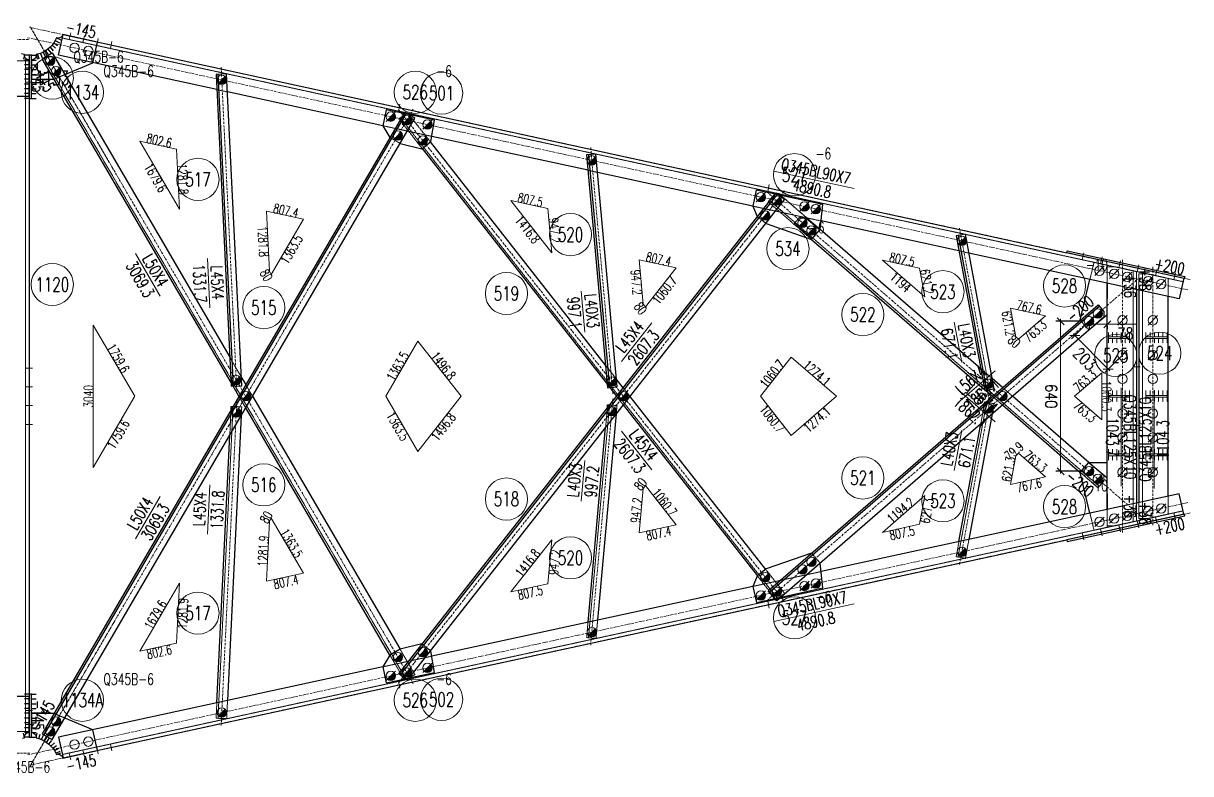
# Model space of a CAD drawing. Extents: x 4047 to 43290, y -150151 to -101862.
# Drawn here: x 28409 to 33387, y -135067 to -131867 of the extents above; entities that cross this region are included whole.
import ezdxf
from ezdxf.enums import TextEntityAlignment as Align

# ---------------------------------------------------------------- set-up
doc = ezdxf.new("R2010")
doc.units = 0
doc.header["$MEASUREMENT"] = 0
doc.linetypes.add('Dash', pattern=[2.75, 2, -0.75])
doc.linetypes.add('DashDot', pattern=[15.6, 9, -3, 0.6, -3])
doc.layers.get('0').update_dxf_attribs({"linetype": 'CONTINUOUS', "lineweight": 25})
doc.layers.get('Defpoints').update_dxf_attribs({"linetype": 'CONTINUOUS'})
doc.styles.add('DimFont', font='simplex.shx', dxfattribs={"width": 0.8, "bigfont": 'gbhzfs.shx'})
doc.styles.get("Standard").update_dxf_attribs({"font": 'simplex.shx', "width": 0.7, "height": 3, "bigfont": 'gbhzfs.shx'})
doc.dimstyles.new('DHDxfDimStyleOpen30', dxfattribs={"dimtxt": 2.5, "dimasz": 2.5, "dimexe": 1.25, "dimexo": 0.625, "dimtad": 2, "dimtxsty": 'DimFont', "dimblk": 'OPEN30', "dimblk1": 'OPEN30', "dimblk2": 'OPEN30', "dimcen": 2.5, "dimadec": 0, "dimazin": 0, "dimtfac": 1, "dimtmove": 0, "dimatfit": 3, "dimldrblk": 'OPEN30', "dimfxl": 0, "dimarcsym": 0})

# ---------------------------------------------------------------- blocks, each defined once
blk = doc.blocks.new('M20X55S')
at = {"color": 3, "linetype": 'Continuous', "lineweight": 13}
blk.add_line((-1, -1), (1, 1), dxfattribs=at)
blk.add_circle((0, 0), 1, dxfattribs=at)
blk = doc.blocks.new('M20X45S')
at = {"color": 3, "linetype": 'Continuous', "lineweight": 13}
blk.add_circle((0, 0), 1, dxfattribs=at)
blk = doc.blocks.new('M16X40S')
at = {"color": 3, "linetype": 'Continuous', "lineweight": 13}
blk.add_line((-0.707, -0.707), (0.707, 0.707), dxfattribs=at)
blk.add_circle((0, 0), 1, dxfattribs=at)
for radius in [0.9, 0.8, 0.7, 0.6, 0.5, 0.4, 0.3, 0.2, 0.1]:
    blk.add_arc((0, 0), radius, 225, 45, dxfattribs=at)
blk = doc.blocks.new('M16X50S')
at = {"color": 3, "linetype": 'Continuous', "lineweight": 13}
blk.add_line((-1, -1), (1, 1), dxfattribs=at)
blk.add_circle((0, 0), 1, dxfattribs=at)
for radius in [0.9, 0.8, 0.7, 0.6, 0.5, 0.4, 0.3, 0.2, 0.1]:
    blk.add_arc((0, 0), radius, 225, 45, dxfattribs=at)
blk = doc.blocks.new('_OBLIQUE')
at = {"color": 0, "linetype": 'ByBlock', "lineweight": -2}
blk.add_line((-0.5, -0.5), (0.5, 0.5), dxfattribs=at)
blk = doc.blocks.new('*D218')
at = {"color": 0, "linetype": 'Continuous', "lineweight": 0}
for p, q in [((32943.2, -133150), (33031, -133150)), ((33031, -133150), (33155.8, -133150))]:
    blk.add_line(p, q, dxfattribs=at)
at = {"color": 0, "linetype": 'Continuous', "lineweight": -2}
for p, q in [((32953.2, -133157.6), (32953.2, -133170)), ((33031, -133157.6), (33031, -133170))]:
    blk.add_line(p, q, dxfattribs=at)
at = {"layer": 'Defpoints', "color": 0, "linetype": 'Continuous'}
for p in [(32953.2, -133137.6), (33031, -133137.6), (33031, -133150)]:
    blk.add_point(p, dxfattribs=at)
at = {"color": 0, "linetype": 'Continuous', "lineweight": 0, "xscale": 30, "yscale": 30, "zscale": 30, "rotation": 180}
blk.add_blockref('_OBLIQUE', (32953.2, -133150), dxfattribs=at)
at = {"color": 0, "linetype": 'Continuous', "lineweight": 0, "xscale": 30, "yscale": 30, "zscale": 30}
blk.add_blockref('_OBLIQUE', (33031, -133150), dxfattribs=at)
at = {"color": 6, "linetype": 'Continuous', "insert": (33108.4, -133190), "char_height": 50, "attachment_point": 5, "style": 'DimFont'}
blk.add_mtext('78', dxfattribs=at)
blk = doc.blocks.new('_OPEN30')
at = {"color": 0, "linetype": 'ByBlock', "lineweight": -2}
for p, q in [((-1, 0.27), (0, 0)), ((0, 0), (-1, -0.27)), ((0, 0), (-1, 0))]:
    blk.add_line(p, q, dxfattribs=at)
blk = doc.blocks.new('*D219')
at = {"color": 0, "linetype": 'Continuous', "lineweight": -2}
for p, q in [((32939, -133151.7), (32878.1, -133212.2)), ((33081.8, -133295.5), (33020.8, -133356))]:
    blk.add_line(p, q, dxfattribs=at)
at = {"color": 0, "linetype": 'Continuous', "lineweight": 0}
blk.add_line((32885.2, -133191), (33042.1, -133349), dxfattribs=at)
at = {"layer": 'Defpoints', "color": 0, "linetype": 'Continuous'}
for p in [(32953.2, -133137.6), (33096, -133281.4), (33035, -133341.9)]:
    blk.add_point(p, dxfattribs=at)
at = {"color": 0, "linetype": 'Continuous', "lineweight": 0, "xscale": 30, "yscale": 30, "zscale": 30}
for p, rotation in [((32892.3, -133198.1), 134.7845153437544), ((33035, -133341.9), 314.7845153437544)]:
    blk.add_blockref('_OBLIQUE', p, dxfattribs=dict(at, rotation=rotation))
at = {"color": 6, "linetype": 'Continuous', "insert": (32935.2, -133298.2), "char_height": 50, "attachment_point": 5, "rotation": 314.7845, "style": 'DimFont'}
blk.add_mtext('203', dxfattribs=at)
blk = doc.blocks.new('*D220')
at = {"color": 0, "linetype": 'Continuous', "lineweight": -2}
for p, q in [((32933.2, -133137.6), (32812, -133137.6)), ((32933.2, -133777.2), (32812, -133777.2))]:
    blk.add_line(p, q, dxfattribs=at)
at = {"color": 0, "linetype": 'Continuous', "lineweight": 0}
blk.add_line((32832, -133127.6), (32832, -133787.2), dxfattribs=at)
at = {"layer": 'Defpoints', "color": 0, "linetype": 'Continuous'}
for p in [(32953.2, -133137.6), (32832, -133777.2), (32953.2, -133777.2)]:
    blk.add_point(p, dxfattribs=at)
at = {"color": 0, "linetype": 'Continuous', "lineweight": 0, "xscale": 30, "yscale": 30, "zscale": 30}
for p, rotation in [((32832, -133137.6), 90.00016124296546), ((32832, -133777.2), 270.0001612429655)]:
    blk.add_blockref('_OBLIQUE', p, dxfattribs=dict(at, rotation=rotation))
at = {"color": 6, "linetype": 'Continuous', "insert": (32792, -133457.4), "char_height": 50, "attachment_point": 5, "rotation": 270.0002, "style": 'DimFont'}
blk.add_mtext('640', dxfattribs=at)

msp = doc.modelspace()

# ---------------------------------------------------------------- linework, layer by layer
at = {"color": 2, "linetype": 'DashDot', "lineweight": 15}
for p, q in [((28436.48067, -131883.9102), (33386.66524, -132960.24863)), ((30071.72341, -134682.69101), (28437.30433, -131880.12203)), ((28800.00748, -132502.0979), (28437.31278, -131880.12318)), ((25285.50647, -131935.19684), (28436.48687, -131935.19684)), ((28426.91911, -131927.88265), (33377.10369, -133004.22108)), ((28426.9279, -131927.88258), (29174.45965, -132090.42882)), ((29252.34187, -132053.13328), (29319.4906, -133443.21367)), ((30071.71937, -132232.1253), (28437.30432, -135034.68725)), ((30010.07331, -132236.35578), (31655.9823, -134335.31971)), ((30828.08174, -132396.42591), (30923.14598, -133449.25439)), ((30010.07329, -134678.45346), (31655.98228, -132579.48971)), ((31580.50305, -132586.75315), (33161.02004, -133957.44038)), ((32401.05616, -132740.25435), (32533.9936, -133459.18158)), ((33095.98949, -132875.27075), (33095.98949, -134039.53858)), ((33225.98949, -132905.53848), (33225.98949, -134009.27084)), ((31580.47028, -134328.0782), (33161.00128, -132957.379)), ((32401.04756, -134174.58122), (32534.06605, -133455.69749)), ((29252.33895, -134861.7115), (29319.51449, -133471.53251)), ((30828.07666, -134518.43125), (30923.14658, -133465.53961)), ((28426.91911, -134986.92667), (33377.10369, -133910.58824)), ((28436.48067, -135030.89913), (33386.66524, -133954.5607)), ((28800.0665, -134412.73002), (28437.36007, -135034.6979)), ((28426.9279, -134986.92673), (29174.45965, -134824.38049)), ((28436.48687, -134979.61247), (25285.50647, -134979.61247))]:
    msp.add_line(p, q, dxfattribs=at)
at = {"color": 7, "linetype": 'Continuous', "lineweight": 30}
for p, q in [((28531.09247, -131960.05503), (28546.25756, -131973.09339)), ((28538.60101, -131950.38213), (28554.99198, -131961.84124)), ((28545.1056, -131940.00926), (28562.55855, -131949.77485)), ((28550.54148, -131929.04071), (28568.88192, -131937.01552)), ((28413.36699, -132000.1489), (28409.3114, -132019.73339)), ((28433.21625, -132002.76002), (28413.22801, -132002.76002)), ((28443.21037, -132002.76002), (28463.1986, -132002.76002)), ((28463.19472, -132000.11907), (28467.27447, -132019.6985)), ((28469.76891, -131998.55872), (28474.922, -132017.8834)), ((28481.42765, -131994.81613), (28488.4842, -132013.52977)), ((28492.65541, -131989.92777), (28501.54506, -132007.84332)), ((28503.33959, -131983.9424), (28513.9736, -132000.88074)), ((28513.373, -131976.9199), (28525.64512, -131992.71171)), ((28522.65497, -131968.93069), (28536.44252, -131983.41815)), ((28433.21625, -132023.21611), (28413.22801, -132023.21611)), ((28433.21625, -132043.67219), (28413.22801, -132043.67219)), ((28443.21037, -132023.21611), (28463.1986, -132023.21611)), ((28443.21037, -132043.67219), (28463.1986, -132043.67219)), ((28433.21625, -132064.12828), (28413.22801, -132064.12828)), ((28433.21625, -132084.58436), (28413.22801, -132084.58436)), ((28433.21625, -132105.04045), (28413.22801, -132105.04045)), ((28443.21037, -132064.12828), (28463.1986, -132064.12828)), ((28443.21037, -132084.58436), (28463.1986, -132084.58436)), ((28443.21037, -132105.04045), (28463.1986, -132105.04045)), ((29238.80682, -132083.82205), (29303.06059, -133413.97232)), ((28433.21625, -132125.49653), (28413.22801, -132125.49653)), ((28433.21625, -132145.95262), (28413.22801, -132145.95262)), ((28443.21037, -132125.49653), (28463.1986, -132125.49653)), ((28443.21037, -132145.95262), (28463.1986, -132145.95262)), ((28433.21625, -132166.4087), (28413.22801, -132166.4087)), ((28433.21625, -132186.86479), (28413.22801, -132186.86479)), ((28443.21037, -132166.4087), (28463.1986, -132166.4087)), ((28443.21037, -132186.86479), (28463.1986, -132186.86479)), ((30041.9209, -132249.47613), (28495.66667, -134900.86709)), ((30818.82819, -132427.38329), (30908.49673, -133420.45488)), ((30016.78142, -134645.59009), (31625.66671, -132593.84123)), ((32394.71063, -132771.93394), (32516.73837, -133431.86136)), ((31590.02962, -134293.31454), (32996.80142, -133073.30622)), ((28433.21625, -134727.94452), (28413.22801, -134727.94452)), ((28433.21625, -134748.4006), (28413.22801, -134748.4006)), ((28443.21037, -134727.94452), (28463.1986, -134727.94452)), ((28443.21037, -134748.4006), (28463.1986, -134748.4006)), ((28433.21625, -134768.85669), (28413.22801, -134768.85669)), ((28433.21625, -134789.31277), (28413.22801, -134789.31277)), ((28443.21037, -134768.85669), (28463.1986, -134768.85669)), ((28443.21037, -134789.31277), (28463.1986, -134789.31277)), ((28433.21625, -134809.76886), (28413.22801, -134809.76886)), ((28433.21625, -134830.22494), (28413.22801, -134830.22494)), ((28433.21625, -134850.68103), (28413.22801, -134850.68103)), ((28443.21037, -134809.76886), (28463.1986, -134809.76886)), ((28443.21037, -134830.22494), (28463.1986, -134830.22494)), ((28443.21037, -134850.68103), (28463.1986, -134850.68103)), ((28413.36699, -134914.66041), (28409.3114, -134895.07592)), ((28433.21625, -134871.13711), (28413.22801, -134871.13711)), ((28433.21625, -134891.5932), (28413.22801, -134891.5932)), ((28443.21037, -134871.13711), (28463.1986, -134871.13711)), ((28443.21037, -134891.5932), (28463.1986, -134891.5932)), ((28463.19472, -134914.69024), (28467.27447, -134895.11081)), ((28475.03922, -134917.78336), (28481.05276, -134898.70892)), ((28433.21625, -134912.04928), (28413.22801, -134912.04928)), ((28443.21037, -134912.04928), (28463.1986, -134912.04928)), ((28486.51705, -134922.04381), (28494.40452, -134903.66496)), ((28497.51324, -134927.42932), (28507.19601, -134909.92973)), ((28507.91754, -134933.88619), (28519.29898, -134917.44079)), ((28517.62561, -134941.34989), (28530.59203, -134926.12306)), ((28526.54005, -134949.74566), (28540.9619, -134935.88956)), ((28534.57151, -134958.98925), (28550.30461, -134946.64231)), ((28541.63956, -134968.98783), (28558.52662, -134958.27332)), ((28547.67357, -134979.64095), (28565.54579, -134970.66571)), ((28550.54148, -134985.76859), (28568.88192, -134977.79379))]:
    msp.add_line(p, q, dxfattribs=at)
at = {"color": 1, "linetype": 'Dash', "lineweight": 20}
for p, q in [((28574.9828, -131929.37576), (33354.16303, -132968.53203)), ((30043.43627, -134667.93168), (28495.66668, -132013.94219)), ((28333.20448, -132026.91446), (28433.20448, -132026.91446)), ((28418.20448, -132026.91446), (28418.20448, -134887.89485)), ((28433.20448, -132026.91446), (28433.20448, -132176.91446)), ((29279.49663, -132159.31345), (29233.96593, -132149.41353)), ((30041.96271, -132249.47317), (30010.48612, -132274.15564)), ((30053.1889, -132256.04747), (30031.56916, -132251.34639)), ((30049.59966, -132251.10936), (30041.96271, -132249.47317)), ((30144.6272, -132372.29429), (30049.59966, -132251.10936)), ((30150.51009, -132348.70139), (29941.64883, -132303.28785)), ((30010.48612, -132274.15564), (30109.21603, -132400.06207)), ((30016.78144, -132269.21915), (31627.51792, -134323.32893)), ((29972.03826, -132353.42513), (30015.22996, -132378.61393)), ((30015.22996, -132378.61393), (30015.22998, -132378.61393)), ((30857.7389, -132502.47698), (30816.77186, -132493.56936)), ((31616.92686, -132590.54424), (31584.8212, -132627.56081)), ((31632.95848, -132599.55909), (31614.21302, -132595.483)), ((31630.57908, -132593.11829), (31616.92686, -132590.54424)), ((31806.55977, -132745.73575), (31630.57908, -132593.11829)), ((31810.4272, -132709.62381), (31519.68436, -132646.40643)), ((31584.8212, -132627.56081), (31769.85464, -132788.02917)), ((31590.06294, -132621.51729), (32996.82074, -133841.51363)), ((31539.15343, -132691.20359), (31574.56459, -132718.97136)), ((31719.05279, -132694.00897), (31696.29124, -132720.25214)), ((31750.13559, -132700.76774), (31719.05279, -132694.00897)), ((31804.59693, -132747.99878), (31750.13559, -132700.76774)), ((31696.29124, -132720.25214), (31771.83763, -132785.76897)), ((31771.83763, -132785.76897), (31804.59693, -132747.99878)), ((32441.08755, -132846.75081), (32398.70545, -132837.5355)), ((32858.05843, -132845.31154), (33357.35021, -132953.87454)), ((32957.25206, -132958.98253), (32974.53314, -132886.15974)), ((32974.53314, -132886.15974), (33030.23158, -132898.27103)), ((33030.23158, -132898.27103), (33029.98674, -132974.79752)), ((33030.98949, -132905.27075), (33066.98949, -132905.27075)), ((33030.98949, -132975.01555), (33030.98949, -132905.27075)), ((33066.98949, -132905.27075), (33155.98949, -132925.27075)), ((33140.98949, -132921.89996), (33140.98949, -133992.90937)), ((33155.98949, -132925.27075), (33155.98949, -133002.1948)), ((33205.98949, -132935.53848), (33165.98949, -132935.53848)), ((33165.98949, -132935.53848), (33165.98949, -133004.36914)), ((33180.98949, -132935.53848), (33180.98949, -133979.27084)), ((33290.98949, -132954.53848), (33205.98949, -132935.53848)), ((33290.98949, -133031.54839), (33290.98949, -132954.53848)), ((33357.35021, -132953.87454), (33357.31366, -132954.04264)), ((32916.00392, -133132.80303), (32916.00852, -133132.78366)), ((32952.69003, -133175.09757), (32916.00392, -133132.80303)), ((33035.98949, -133203.40466), (33035.98949, -133183.40466)), ((33035.98949, -133203.40466), (33035.98949, -133211.40466)), ((33125.98949, -133203.40466), (33035.98949, -133203.40466)), ((33035.98949, -133203.40466), (33035.98949, -133211.40466)), ((33125.98949, -133203.40466), (33035.98949, -133203.40466)), ((33053.98949, -133203.40466), (33053.98949, -133183.40466)), ((33071.98949, -133203.40466), (33071.98949, -133183.40466)), ((33089.98949, -133203.40466), (33089.98949, -133183.40466)), ((33107.98949, -133203.40466), (33107.98949, -133183.40466)), ((33125.98949, -133203.40466), (33125.98949, -133183.40466)), ((33125.98949, -133211.40466), (33125.98949, -133203.40466)), ((33125.98949, -133211.40466), (33125.98949, -133203.40466)), ((33195.98949, -133203.40466), (33195.98949, -133183.40466)), ((33195.98949, -133203.40466), (33195.98949, -133211.40466)), ((33285.98949, -133203.40466), (33195.98949, -133203.40466)), ((33195.98949, -133203.40466), (33195.98949, -133211.40466)), ((33285.98949, -133203.40466), (33195.98949, -133203.40466)), ((33213.98949, -133203.40466), (33213.98949, -133183.40466)), ((33231.98949, -133203.40466), (33231.98949, -133183.40466)), ((33249.98949, -133203.40466), (33249.98949, -133183.40466)), ((33267.98949, -133203.40466), (33267.98949, -133183.40466)), ((33285.98949, -133203.40466), (33285.98949, -133183.40466)), ((33285.98949, -133211.40466), (33285.98949, -133203.40466)), ((33285.98949, -133211.40466), (33285.98949, -133203.40466)), ((33035.98949, -133211.40466), (33035.98949, -133231.40466)), ((33035.98949, -133211.40466), (33125.98949, -133211.40466)), ((33035.98949, -133211.40466), (33125.98949, -133211.40466)), ((33053.98949, -133211.40466), (33053.98949, -133231.40466)), ((33071.98949, -133211.40466), (33071.98949, -133231.40466)), ((33089.98949, -133211.40466), (33089.98949, -133231.40466)), ((33107.98949, -133211.40466), (33107.98949, -133231.40466)), ((33125.98949, -133211.40466), (33125.98949, -133231.40466)), ((33195.98949, -133211.40466), (33195.98949, -133231.40466)), ((33195.98949, -133211.40466), (33285.98949, -133211.40466)), ((33195.98949, -133211.40466), (33285.98949, -133211.40466)), ((33213.98949, -133211.40466), (33213.98949, -133231.40466)), ((33231.98949, -133211.40466), (33231.98949, -133231.40466)), ((33249.98949, -133211.40466), (33249.98949, -133231.40466)), ((33267.98949, -133211.40466), (33267.98949, -133231.40466)), ((33285.98949, -133211.40466), (33285.98949, -133231.40466)), ((29289.11657, -133291.11519), (29338.23778, -133375.34425)), ((30937.25404, -133383.10058), (30891.86481, -133325.21745)), ((32540.02948, -133381.82986), (32491.58229, -133339.81454)), ((29302.8885, -133413.98063), (29294.34391, -133399.32905)), ((29357.15353, -133407.77945), (29386.09426, -133457.40467)), ((30899.30652, -133407.63384), (30909.30309, -133420.38208)), ((29357.15353, -133507.02989), (29328.21279, -133457.40467)), ((30938.33446, -133457.40466), (30966.92714, -133493.86779)), ((30995.51981, -133457.40466), (30966.92714, -133420.94153)), ((32507.90674, -133428.09732), (32513.03563, -133432.5453)), ((32541.69693, -133457.40152), (32584.43343, -133494.46431)), ((32627.16992, -133457.40152), (32584.43343, -133420.33874)), ((33035.98949, -133453.40466), (33035.98949, -133433.40466)), ((33035.98949, -133453.40466), (33035.98949, -133461.40466)), ((33125.98949, -133453.40466), (33035.98949, -133453.40466)), ((33035.98949, -133453.40466), (33035.98949, -133461.40466)), ((33125.98949, -133453.40466), (33035.98949, -133453.40466)), ((33053.98949, -133453.40466), (33053.98949, -133433.40466)), ((33071.98949, -133453.40466), (33071.98949, -133433.40466)), ((33089.98949, -133453.40466), (33089.98949, -133433.40466)), ((33107.98949, -133453.40466), (33107.98949, -133433.40466)), ((33125.98949, -133453.40466), (33125.98949, -133433.40466)), ((33125.98949, -133461.40466), (33125.98949, -133453.40466)), ((33125.98949, -133461.40466), (33125.98949, -133453.40466)), ((33195.98949, -133453.40466), (33195.98949, -133433.40466)), ((33195.98949, -133453.40466), (33195.98949, -133461.40466)), ((33285.98949, -133453.40466), (33195.98949, -133453.40466)), ((33195.98949, -133453.40466), (33195.98949, -133461.40466)), ((33285.98949, -133453.40466), (33195.98949, -133453.40466)), ((33213.98949, -133453.40466), (33213.98949, -133433.40466)), ((33231.98949, -133453.40466), (33231.98949, -133433.40466)), ((33249.98949, -133453.40466), (33249.98949, -133433.40466)), ((33267.98949, -133453.40466), (33267.98949, -133433.40466)), ((33285.98949, -133453.40466), (33285.98949, -133433.40466)), ((33285.98949, -133461.40466), (33285.98949, -133453.40466)), ((33285.98949, -133461.40466), (33285.98949, -133453.40466)), ((29238.80437, -134831.0229), (29303.08399, -133500.77398)), ((29302.92489, -133500.7663), (29340.04092, -133502.55877)), ((29340.04092, -133502.55877), (29338.25934, -133539.4281)), ((30818.82307, -134487.47437), (30908.49729, -133494.33962)), ((30891.86393, -133589.59298), (30899.30564, -133507.17659)), ((30909.314, -133494.41332), (30940.3678, -133497.21544)), ((30940.3678, -133497.21544), (30937.25316, -133531.70985)), ((32394.70619, -134142.89891), (32516.80791, -133483.01369)), ((32491.66719, -133574.91486), (32508.00467, -133486.62079)), ((32512.98046, -133482.30558), (32548.27393, -133488.83517)), ((32548.27393, -133488.83517), (32540.12165, -133532.89324)), ((33035.98949, -133461.40466), (33035.98949, -133481.40466)), ((33035.98949, -133461.40466), (33125.98949, -133461.40466)), ((33035.98949, -133461.40466), (33125.98949, -133461.40466)), ((33053.98949, -133461.40466), (33053.98949, -133481.40466)), ((33071.98949, -133461.40466), (33071.98949, -133481.40466)), ((33089.98949, -133461.40466), (33089.98949, -133481.40466)), ((33107.98949, -133461.40466), (33107.98949, -133481.40466)), ((33125.98949, -133461.40466), (33125.98949, -133481.40466)), ((33195.98949, -133461.40466), (33195.98949, -133481.40466)), ((33195.98949, -133461.40466), (33285.98949, -133461.40466)), ((33195.98949, -133461.40466), (33285.98949, -133461.40466)), ((33213.98949, -133461.40466), (33213.98949, -133481.40466)), ((33231.98949, -133461.40466), (33231.98949, -133481.40466)), ((33249.98949, -133461.40466), (33249.98949, -133481.40466)), ((33267.98949, -133461.40466), (33267.98949, -133481.40466)), ((33285.98949, -133461.40466), (33285.98949, -133481.40466)), ((29289.13664, -133623.65972), (29294.36585, -133515.44265)), ((33035.98949, -133703.40466), (33035.98949, -133683.40466)), ((33035.98949, -133703.40466), (33035.98949, -133711.40466)), ((33125.98949, -133703.40466), (33035.98949, -133703.40466)), ((33035.98949, -133703.40466), (33035.98949, -133711.40466)), ((33125.98949, -133703.40466), (33035.98949, -133703.40466)), ((33053.98949, -133703.40466), (33053.98949, -133683.40466)), ((33071.98949, -133703.40466), (33071.98949, -133683.40466)), ((33089.98949, -133703.40466), (33089.98949, -133683.40466)), ((33107.98949, -133703.40466), (33107.98949, -133683.40466)), ((33125.98949, -133703.40466), (33125.98949, -133683.40466)), ((33125.98949, -133711.40466), (33125.98949, -133703.40466)), ((33125.98949, -133711.40466), (33125.98949, -133703.40466)), ((33195.98949, -133703.40466), (33195.98949, -133683.40466)), ((33195.98949, -133703.40466), (33195.98949, -133711.40466)), ((33285.98949, -133703.40466), (33195.98949, -133703.40466)), ((33195.98949, -133703.40466), (33195.98949, -133711.40466)), ((33285.98949, -133703.40466), (33195.98949, -133703.40466)), ((33213.98949, -133703.40466), (33213.98949, -133683.40466)), ((33231.98949, -133703.40466), (33231.98949, -133683.40466)), ((33249.98949, -133703.40466), (33249.98949, -133683.40466)), ((33267.98949, -133703.40466), (33267.98949, -133683.40466)), ((33285.98949, -133703.40466), (33285.98949, -133683.40466)), ((33285.98949, -133711.40466), (33285.98949, -133703.40466)), ((33285.98949, -133711.40466), (33285.98949, -133703.40466)), ((33016.93906, -133795.42483), (32952.69083, -133739.70621)), ((33035.98949, -133711.40466), (33035.98949, -133731.40466)), ((33035.98949, -133711.40466), (33125.98949, -133711.40466)), ((33035.98949, -133711.40466), (33125.98949, -133711.40466)), ((33053.98949, -133711.40466), (33053.98949, -133731.40466)), ((33071.98949, -133711.40466), (33071.98949, -133731.40466)), ((33089.98949, -133711.40466), (33089.98949, -133731.40466)), ((33107.98949, -133711.40466), (33107.98949, -133731.40466)), ((33125.98949, -133711.40466), (33125.98949, -133731.40466)), ((33195.98949, -133711.40466), (33195.98949, -133731.40466)), ((33195.98949, -133711.40466), (33285.98949, -133711.40466)), ((33195.98949, -133711.40466), (33285.98949, -133711.40466)), ((33213.98949, -133711.40466), (33213.98949, -133731.40466)), ((33231.98949, -133711.40466), (33231.98949, -133731.40466)), ((33249.98949, -133711.40466), (33249.98949, -133731.40466)), ((33267.98949, -133711.40466), (33267.98949, -133731.40466)), ((33285.98949, -133711.40466), (33285.98949, -133731.40466)), ((32916.00592, -133782.01717), (32991.579, -133847.55715)), ((33016.47727, -133818.85042), (33016.93906, -133795.42483)), ((32991.579, -133847.55715), (33016.47727, -133818.85042)), ((33290.98949, -133960.27084), (33290.98949, -133883.26094)), ((28574.9828, -134985.43357), (33354.16303, -133946.2773)), ((33029.98663, -133940.01183), (33030.23158, -134016.53829)), ((33030.98949, -134009.53858), (33030.98949, -133939.79378)), ((33155.98949, -133912.61453), (33155.98949, -133989.53858)), ((33165.98949, -133910.44019), (33165.98949, -133979.27084)), ((32858.05843, -134069.49779), (33357.35021, -133960.93478)), ((32974.53314, -134028.64959), (32957.2519, -133955.82684)), ((33155.98949, -133989.53858), (33066.98949, -134009.53858)), ((33165.98949, -133979.27084), (33205.98949, -133979.27084)), ((33205.98949, -133979.27084), (33290.98949, -133960.27084)), ((33357.35021, -133960.93478), (33357.31366, -133960.76668)), ((33030.23158, -134016.53829), (32974.53314, -134028.64959)), ((33066.98949, -134009.53858), (33030.98949, -134009.53858)), ((32386.83969, -134141.44354), (32398.71365, -134077.27204)), ((32441.09788, -134068.05627), (32426.17221, -134148.72039)), ((31770.03591, -134126.632), (31770.00614, -134126.6424)), ((31806.722, -134168.92652), (31770.03591, -134126.632)), ((32426.17221, -134148.72039), (32386.83969, -134141.44354)), ((31654.78258, -134298.13691), (31574.60746, -134195.89269)), ((31810.59612, -134205.14879), (31519.84042, -134268.36896)), ((31539.19629, -134223.66046), (31616.2861, -134321.97011)), ((31623.30599, -134322.81937), (31654.78258, -134298.13691)), ((31612.84934, -134319.62285), (31639.68506, -134313.78758)), ((31616.2861, -134321.97011), (31623.30599, -134322.81937)), ((30810.85544, -134486.75541), (30816.77108, -134421.24014)), ((30857.73812, -134412.33251), (30850.69358, -134490.35019)), ((30850.69358, -134490.35019), (30810.85544, -134486.75541)), ((30015.22205, -134536.18186), (30078.20598, -134644.18158)), ((30144.62708, -134542.51508), (30109.21591, -134514.7473)), ((30150.51001, -134566.10795), (29941.64876, -134611.52149)), ((30032.49539, -134665.05122), (29972.03034, -134561.37067)), ((30078.20598, -134644.18158), (30039.33344, -134666.85151)), ((30039.33344, -134666.85151), (30032.49539, -134665.05122)), ((30037.83615, -134662.10022), (30053.52996, -134658.68769)), ((28433.20448, -134737.89485), (28433.20448, -134887.89485)), ((29230.81368, -134830.63699), (29233.96624, -134765.39573)), ((29279.49712, -134755.49576), (29275.7613, -134832.80769)), ((29275.7613, -134832.80769), (29230.81368, -134830.63699)), ((28433.20448, -134887.89485), (28333.20448, -134887.89485))]:
    msp.add_line(p, q, dxfattribs=at)
at = {"color": 1, "linetype": 'Continuous', "lineweight": 18}
for p, q in [((28905.48513, -132369.77692), (29074.71033, -132659.95055)), ((29062.34081, -132403.88268), (28905.48513, -132369.77692)), ((29074.71033, -132659.95055), (29062.34081, -132403.88268)), ((30487.51432, -132622.56082), (30662.35759, -132845.55373)), ((30645.32085, -132656.87333), (30487.51432, -132622.56082)), ((30662.35759, -132845.55373), (30645.32085, -132656.87333)), ((29445.58989, -132668.20611), (29457.95941, -132924.27397)), ((29603.38833, -132702.51686), (29445.58989, -132668.20611)), ((29466.02279, -132938.1004), (29603.38833, -132702.51686)), ((31034.75121, -132875.31), (31051.78794, -133063.9904)), ((31192.54203, -132909.61909), (31034.75121, -132875.31)), ((31061.66093, -133076.58104), (31192.54203, -132909.61909)), ((32072.91642, -132876.97795), (32253.31643, -133033.45168)), ((32230.72768, -132911.29148), (32072.91642, -132876.97795)), ((29457.95941, -132924.27397), (29466.02279, -132938.1004)), ((32253.31643, -133033.45168), (32230.72768, -132911.29148)), ((31051.78794, -133063.9904), (31061.66093, -133076.58104)), ((32618.30259, -133081.58734), (32640.89133, -133203.74754)), ((32768.31024, -133114.20411), (32618.30259, -133081.58734)), ((28707.09538, -133153.40462), (28707.09537, -133761.40472)), ((28884.38396, -133457.40467), (28707.09538, -133153.40462)), ((32652.9844, -133214.23513), (32768.31024, -133114.20411)), ((32640.89133, -133203.74754), (32652.9844, -133214.23513)), ((30091.33194, -133221.82112), (29953.9664, -133457.40467)), ((30276.0482, -133457.40467), (30091.33194, -133221.82112)), ((31683.57903, -133290.4423), (31552.69793, -133457.40425)), ((31876.07211, -133457.40362), (31683.57903, -133290.4423)), ((33007.29562, -133357.37201), (32891.96978, -133457.40303)), ((33007.2962, -133557.43518), (33007.29562, -133357.37201)), ((28707.09537, -133761.40472), (28884.38396, -133457.40467)), ((29953.9664, -133457.40467), (30091.33192, -133692.98821)), ((30091.33192, -133692.98821), (30276.0482, -133457.40467)), ((31552.69793, -133457.40425), (31683.57805, -133624.36641)), ((31683.57805, -133624.36641), (31876.07211, -133457.40362)), ((32891.96978, -133457.40303), (33007.2962, -133557.43518)), ((32653.00459, -133700.55368), (32640.93054, -133711.02478)), ((32768.33101, -133800.58583), (32653.00459, -133700.55368)), ((32640.93054, -133711.02478), (32618.3234, -133833.20259)), ((32618.3234, -133833.20259), (32768.33101, -133800.58583)), ((31051.78645, -133850.81962), (31034.74973, -134039.49983)), ((31061.65961, -133838.22876), (31051.78645, -133850.81962)), ((31192.53972, -134005.19092), (31061.65961, -133838.22876)), ((32253.36029, -133881.31635), (32072.94028, -134037.80804)), ((32230.75315, -134003.49416), (32253.36029, -133881.31635)), ((29457.96803, -133990.52044), (29445.59409, -134246.59579)), ((29466.02706, -133976.70148), (29457.96803, -133990.52044)), ((29603.39259, -134212.28503), (29466.02706, -133976.70148)), ((31034.74973, -134039.49983), (31192.53972, -134005.19092)), ((32072.94028, -134037.80804), (32230.75315, -134003.49416)), ((30662.35695, -134069.25616), (30487.51384, -134292.24885)), ((30645.32024, -134257.93637), (30662.35695, -134069.25616)), ((29445.59409, -134246.59579), (29603.39259, -134212.28503)), ((29074.72039, -134254.84138), (28905.49082, -134545.02247)), ((29062.34644, -134510.91673), (29074.72039, -134254.84138)), ((30487.51384, -134292.24885), (30645.32024, -134257.93637)), ((28905.49082, -134545.02247), (29062.34644, -134510.91673))]:
    msp.add_line(p, q, dxfattribs=at)
at = {"color": 7, "linetype": 'Continuous', "lineweight": 13}
for p, q in [((31609.22171, -132497.01954), (31951.2304, -132571.38386)), ((28992.28434, -133030.25754), (28886.49136, -132848.85234)), ((29193.67314, -132869.7157), (29203.80551, -133079.47112)), ((30788.07466, -133009.74818), (30803.81211, -133184.03912)), ((30959.26621, -133309.16745), (31088.84916, -133143.91534)), ((32378.53317, -133140.92029), (32410.35314, -133313.00309)), ((32394.16729, -133486.06976), (32552.817, -133348.48244)), ((32394.19356, -133428.75605), (32552.84326, -133566.34338)), ((33090.98949, -133421.36006), (33090.98949, -133841.36006)), ((33230.98949, -133431.4493), (33230.98949, -133851.4493)), ((30959.26623, -133605.6419), (31088.84918, -133770.89401)), ((32378.57205, -133773.91547), (32410.41264, -133601.83649)), ((30788.07301, -133905.07085), (30803.81046, -133730.77991)), ((29193.68623, -134045.06419), (29203.82192, -133835.30894)), ((28992.28299, -133884.55409), (28886.49001, -134065.95929)), ((31609.22171, -134417.78979), (31951.2304, -134343.42547))]:
    msp.add_line(p, q, dxfattribs=at)
at = {"color": 3, "linetype": 'Continuous'}
msp.add_line((32952.6936, -133739.70302), (33030.98949, -133739.70302), dxfattribs=at)
at = {"color": 7, "linetype": 'Continuous', "lineweight": 30}
for points in [[(28576.6086, -131914.38775), (28574.09966, -131920.61833)], [(28724.73835, -131946.59916), (28576.6086, -131914.38775)], [(28531.09247, -131960.05503), (28522.65497, -131968.93069)], [(28538.60101, -131950.38213), (28531.09247, -131960.05503)], [(28545.1056, -131940.00926), (28538.60101, -131950.38213)], [(28550.54148, -131929.04071), (28545.1056, -131940.00926)], [(28557.20473, -131930.13769), (28550.54148, -131929.04071)], [(28563.8179, -131928.96395), (28557.20473, -131930.13769)], [(28559.04688, -132002.66318), (28578.16998, -131914.71828)], [(28569.66954, -131925.66688), (28563.8179, -131928.96395)], [(28574.09966, -131920.61833), (28569.66954, -131925.66688)], [(28578.16998, -131914.71828), (32858.05843, -132845.31154)], [(28705.59159, -132034.65688), (28724.73835, -131946.59916)], [(28413.36699, -132000.1489), (28401.52289, -131997.07201)], [(28413.67519, -132006.95486), (28413.36699, -132000.1489)], [(28416.21427, -132013.19272), (28413.67519, -132006.95486)], [(28420.67993, -132018.23411), (28416.21427, -132013.19272)], [(28433.21625, -132002.76002), (28433.21625, -132186.86479)], [(28443.21037, -132002.76002), (28433.21625, -132002.76002)], [(28443.21037, -132186.86479), (28443.21037, -132002.76002)], [(28460.37062, -132013.14384), (28455.90481, -132018.20588)], [(28462.89806, -132006.88438), (28460.37062, -132013.14384)], [(28463.19472, -132000.11907), (28462.89806, -132006.88438)], [(28469.76891, -131998.55872), (28463.19472, -132000.11907)], [(28481.42765, -131994.81613), (28469.76891, -131998.55872)], [(28492.65541, -131989.92777), (28481.42765, -131994.81613)], [(28488.756, -132017.9724), (28531.94772, -131992.7836)], [(28503.33959, -131983.9424), (28492.65541, -131989.92777)], [(28513.373, -131976.9199), (28503.33959, -131983.9424)], [(28522.65497, -131968.93069), (28513.373, -131976.9199)], [(28531.94772, -131992.7836), (29289.11657, -133291.11519)], [(29233.96593, -132149.41353), (28559.04688, -132002.66318)], [(28426.56581, -132021.50735), (28420.67993, -132018.23411)], [(28433.20448, -132022.6413), (28426.56581, -132021.50735)], [(28433.20448, -132176.91446), (28433.20448, -132022.6413)], [(28443.35602, -132022.63303), (28443.356, -132104.35558)], [(28450.00941, -132021.49379), (28443.35602, -132022.63303)], [(28455.90481, -132018.20588), (28450.00941, -132021.49379)], [(29294.34391, -133399.32905), (28488.756, -132017.9724)], [(28539.13749, -132104.3556), (28705.59159, -132034.65688)], [(28443.356, -132104.35558), (28539.13749, -132104.3556)], [(29275.76373, -132082.0369), (29230.81614, -132084.20803)], [(29230.81614, -132084.20803), (29295.0699, -133414.3583)], [(29340.0175, -133412.18717), (29275.76373, -132082.0369)], [(29941.64883, -132303.28785), (29279.49663, -132159.31345)], [(28333.20448, -132176.91446), (28433.20448, -132176.91446)], [(28433.20448, -132176.91446), (28433.20448, -134737.89485)], [(28433.21625, -132186.86479), (28443.21037, -132186.86479)], [(30035.01023, -132245.44593), (28488.75599, -134896.83688)], [(29956.49294, -132235.02151), (29941.61942, -132303.4231)], [(30031.56916, -132251.34639), (29956.49294, -132235.02151)], [(30078.20194, -132270.63473), (30035.01023, -132245.44593)], [(30161.69773, -132279.64208), (30053.1889, -132256.04747)], [(28531.94771, -134922.02569), (30078.20194, -132270.63473)], [(29941.61942, -132303.4231), (29972.03825, -132353.42513)], [(30146.98791, -132370.44313), (30161.69773, -132279.64208)], [(29972.03825, -132353.42513), (29972.03826, -132353.42513)], [(30816.77186, -132493.56936), (30150.51009, -132348.70139)], [(30015.22998, -132378.61393), (30107.64217, -132401.29622)], [(30107.64217, -132401.29622), (30146.98791, -132370.44313)], [(30109.21603, -132400.06207), (30899.30652, -133407.63384)], [(30891.86481, -133325.21745), (30144.6272, -132372.29429)], [(30850.69859, -132424.50613), (30810.86059, -132428.10258)], [(30810.86059, -132428.10258), (30900.52913, -133421.17417)], [(30940.36713, -133417.57772), (30850.69859, -132424.50613)], [(31519.68436, -132646.40643), (30857.7389, -132502.47698)], [(30010.4861, -134640.65359), (31619.37139, -132588.90474)], [(31534.52516, -132578.15535), (31519.65163, -132646.55694)], [(31614.21302, -132595.483), (31534.52516, -132578.15535)], [(31619.37139, -132588.90474), (31654.78256, -132616.67251)], [(31817.9032, -132639.77424), (31632.95848, -132599.55909)], [(31654.78256, -132616.67251), (30045.89727, -134668.42137)], [(31519.65163, -132646.55694), (31537.57958, -132689.96945)], [(31806.56247, -132745.73263), (31817.9032, -132639.77424)], [(31537.57958, -132689.96945), (31539.15343, -132691.20359)], [(32398.70545, -132837.5355), (31810.4272, -132709.62381)], [(31574.56459, -132718.97136), (31576.92532, -132720.82254)], [(31576.92532, -132720.82254), (31769.87206, -132788.03524)], [(31769.87206, -132788.03524), (31806.56247, -132745.73263)], [(32491.58229, -133339.81454), (31806.55977, -132745.73575)], [(31769.85464, -132788.02917), (32507.90674, -133428.09732)], [(32426.17831, -132766.12145), (32386.84371, -132773.38706)], [(32386.84371, -132773.38706), (32508.87145, -133433.31448)], [(32548.20605, -133426.04887), (32426.17831, -132766.12145)], [(33338.22711, -133041.81945), (32441.08755, -132846.75081)], [(32858.02293, -132845.47481), (32859.72147, -132837.6634)], [(33359.59686, -132954.53911), (32858.02293, -132845.47481)], [(32859.72147, -132837.6634), (33361.29541, -132946.72771)], [(32916.00852, -133132.78366), (32957.25206, -132958.98253)], [(33357.31366, -132954.04264), (33338.22711, -133041.81945)], [(33361.29541, -132946.72771), (33359.59686, -132954.53911)], [(33029.98674, -132974.79752), (33029.55068, -133111.09744)], [(33030.98949, -133939.79378), (33030.98949, -132975.01555)], [(33155.98949, -133002.1948), (33155.98949, -133912.61453)], [(33165.98949, -133004.36914), (33165.98949, -133910.44019)], [(33290.98949, -133883.26094), (33290.98949, -133031.54839)], [(31584.78766, -134287.27121), (32991.55946, -133067.26289)], [(32991.55946, -133067.26289), (33016.45877, -133095.96871)], [(33016.45877, -133095.96871), (33016.92106, -133119.39387)], [(33016.92106, -133119.39387), (31621.48139, -134329.57453)], [(33029.55068, -133111.09744), (32952.69466, -133175.1029)], [(32952.69466, -133175.1029), (32952.69003, -133175.09757)], [(29338.23778, -133375.34425), (29357.15353, -133407.77945)], [(30966.92714, -133420.94153), (30937.25404, -133383.10058)], [(32584.43343, -133420.33874), (32540.02948, -133381.82986)], [(29295.0699, -133414.3583), (29340.0175, -133412.18717)], [(29328.21279, -133457.40467), (29302.8885, -133413.98063)], [(29386.09426, -133457.40467), (30015.22205, -134536.18186)], [(30900.52913, -133421.17417), (30940.36713, -133417.57772)], [(30909.30309, -133420.38208), (30938.33446, -133457.40466)], [(31574.60746, -134195.89269), (30995.51981, -133457.40466)], [(32508.87145, -133433.31448), (32548.20605, -133426.04887)], [(32513.03563, -133432.5453), (32541.69693, -133457.40152)], [(32952.69083, -133739.70621), (32627.16992, -133457.40152)], [(29294.36585, -133515.44265), (29295.09331, -133500.38808)], [(29295.09331, -133500.38808), (29302.92489, -133500.7663)], [(29972.03034, -134561.37067), (29357.15353, -133507.02989)], [(30899.30564, -133507.17659), (30900.52966, -133493.62067)], [(30900.52966, -133493.62067), (30909.314, -133494.41332)], [(30966.92714, -133493.86779), (31539.19629, -134223.66046)], [(32508.00467, -133486.62079), (32508.9414, -133481.55832)], [(32508.9414, -133481.55832), (32512.98046, -133482.30558)], [(32584.43343, -133494.46431), (32916.00592, -133782.01717)], [(29338.25934, -133539.4281), (29279.49712, -134755.49576)], [(30937.25316, -133531.70985), (30857.73812, -134412.33251)], [(32540.12165, -133532.89324), (32441.09788, -134068.05627)], [(30816.77108, -134421.24014), (30891.86393, -133589.59298)], [(32398.71365, -134077.27204), (32491.66719, -133574.91486)], [(29233.96624, -134765.39573), (29289.13664, -133623.65972)], [(32916.00318, -133782.00563), (32952.6936, -133739.70302)], [(32952.6936, -133739.70302), (33029.55035, -133803.70904)], [(32957.2519, -133955.82684), (32916.00318, -133782.00563)], [(33029.55035, -133803.70904), (33029.98663, -133940.01183)], [(33338.22711, -133872.98987), (31810.59612, -134205.14879)], [(33357.31366, -133960.76668), (33338.22711, -133872.98987)], [(33359.59686, -133960.27021), (32858.02293, -134069.33452)], [(32859.72147, -134077.14592), (33361.29541, -133968.08162)], [(33361.29541, -133968.08162), (33359.59686, -133960.27021)], [(28578.16998, -135000.09105), (32858.05843, -134069.49779)], [(32858.02293, -134069.33452), (32859.72147, -134077.14592)], [(31770.00614, -134126.6424), (31576.96822, -134194.04149)], [(31576.96822, -134194.04149), (31537.62248, -134224.89457)], [(31806.72664, -134168.93188), (31806.722, -134168.92652)], [(31818.05926, -134275.00116), (31806.72664, -134168.93188)], [(31537.62248, -134224.89457), (31519.8077, -134268.21845)], [(31519.84042, -134268.36896), (30150.51001, -134566.10795)], [(31519.8077, -134268.21845), (31534.68122, -134336.62005)], [(31621.48139, -134329.57453), (31584.78766, -134287.27121)], [(31639.68506, -134313.78758), (31818.05926, -134275.00116)], [(31534.68122, -134336.62005), (31612.84934, -134319.62285)], [(30015.22206, -134536.18185), (29972.03035, -134561.37065)], [(30107.64211, -134513.5132), (30015.22206, -134536.18185)], [(30109.21591, -134514.7473), (30107.64211, -134513.5132)], [(30146.98785, -134544.36628), (30144.62708, -134542.51508)], [(30161.69767, -134635.16726), (30146.98785, -134544.36628)], [(29972.03035, -134561.37065), (29941.61935, -134611.38624)], [(29941.64876, -134611.52149), (28559.04688, -134912.14614)], [(29941.61935, -134611.38624), (29956.49288, -134679.78784)], [(30045.89727, -134668.42137), (30010.4861, -134640.65359)], [(30053.52996, -134658.68769), (30161.69767, -134635.16726)], [(29956.49288, -134679.78784), (30037.83615, -134662.10022)], [(28433.20448, -134737.89485), (28333.20448, -134737.89485)], [(28433.20448, -134892.16801), (28433.20448, -134737.89485)], [(28433.21625, -134727.94452), (28433.21625, -134912.04928)], [(28443.21037, -134727.94452), (28433.21625, -134727.94452)], [(28443.21037, -134912.04928), (28443.21037, -134727.94452)], [(28539.13763, -134810.45349), (28443.356, -134810.45351)], [(28443.356, -134810.45351), (28443.35602, -134892.17628)], [(28705.59159, -134880.15243), (28539.13763, -134810.45349)], [(28416.21427, -134901.61659), (28420.67993, -134896.5752)], [(28420.67993, -134896.5752), (28426.56581, -134893.30195)], [(28426.56581, -134893.30195), (28433.20448, -134892.16801)], [(28443.35602, -134892.17628), (28450.00941, -134893.31551)], [(28450.00941, -134893.31551), (28455.90481, -134896.60343)], [(28455.90481, -134896.60343), (28460.37062, -134901.66546)], [(28488.75599, -134896.83688), (28531.94771, -134922.02569)], [(28724.73835, -134968.21014), (28705.59159, -134880.15243)], [(28405.8044, -134916.47865), (28413.36699, -134914.66041)], [(28413.36699, -134914.66041), (28413.67519, -134907.85444)], [(28413.67519, -134907.85444), (28416.21427, -134901.61659)], [(28433.21625, -134912.04928), (28443.21037, -134912.04928)], [(28460.37062, -134901.66546), (28462.89806, -134907.92492)], [(28462.89806, -134907.92492), (28463.19472, -134914.69024)], [(28463.19472, -134914.69024), (28475.03922, -134917.78336)], [(28475.03922, -134917.78336), (28486.51705, -134922.04381)], [(28486.51705, -134922.04381), (28497.51324, -134927.42932)], [(28497.51324, -134927.42932), (28507.91754, -134933.88619)], [(28507.91754, -134933.88619), (28517.62561, -134941.34989)], [(28517.62561, -134941.34989), (28526.54005, -134949.74566)], [(28526.54005, -134949.74566), (28534.57151, -134958.98925)], [(28559.04688, -134912.14614), (28578.16998, -135000.09105)], [(28534.57151, -134958.98925), (28541.63956, -134968.98783)], [(28541.63956, -134968.98783), (28547.67357, -134979.64095)], [(28547.67357, -134979.64095), (28550.54148, -134985.76859)], [(28550.54148, -134985.76859), (28557.20473, -134984.67162)], [(28557.20473, -134984.67162), (28563.8179, -134985.84535)], [(28563.8179, -134985.84535), (28569.66954, -134989.14243)], [(28569.66954, -134989.14243), (28574.09966, -134994.19097)], [(28574.09966, -134994.19097), (28576.6086, -135000.42156)], [(28576.6086, -135000.42156), (28724.73835, -134968.21014)]]:
    msp.add_lwpolyline(points, dxfattribs=at)
at = {"color": 3, "linetype": 'Continuous', "lineweight": 20}
for points in [[(28610.67213, -131906.43486), (28604.29776, -131935.74983)], [(28669.30219, -131919.18303), (28662.92782, -131948.498)], [(28727.93225, -131931.9312), (28721.55788, -131961.24617)], [(28786.56231, -131944.67937), (28780.18795, -131973.99434)], [(28448.20448, -132056.91446), (28418.20448, -132056.91446)], [(28448.20448, -132116.91446), (28418.20448, -132116.91446)], [(30014.81311, -132211.74285), (30008.43874, -132241.05782)], [(31589.95843, -132554.233), (31583.58406, -132583.54796)], [(32930.58351, -132845.73047), (32924.20914, -132875.04544)], [(33008.75693, -132862.72803), (33002.38256, -132892.043)], [(33086.93035, -132879.72559), (33080.55598, -132909.04055)], [(33165.10376, -132896.72314), (33158.72939, -132926.03811)], [(33243.27718, -132913.7207), (33236.90281, -132943.03567)], [(33321.45059, -132930.71826), (33315.07623, -132960.03323)], [(28448.20448, -133337.40465), (28418.20448, -133337.40465)], [(33170.98949, -133332.40466), (33140.98949, -133332.40466)], [(28448.20448, -133417.40465), (28418.20448, -133417.40465)], [(28448.20448, -133497.40465), (28418.20448, -133497.40465)], [(28448.20448, -133577.40465), (28418.20448, -133577.40465)], [(33170.98949, -133582.40466), (33140.98949, -133582.40466)], [(33321.45059, -133984.09107), (33315.07623, -133954.7761)], [(33165.10376, -134018.08618), (33158.72939, -133988.77121)], [(33243.27718, -134001.08862), (33236.90281, -133971.77365)], [(32930.58351, -134069.07886), (32924.20914, -134039.76389)], [(33008.75693, -134052.0813), (33002.38256, -134022.76633)], [(33086.93035, -134035.08374), (33080.55598, -134005.76877)], [(31589.95843, -134360.57633), (31583.58406, -134331.26136)], [(30014.81311, -134703.06648), (30008.43874, -134673.75151)], [(28448.20448, -134797.89485), (28418.20448, -134797.89485)], [(28448.20448, -134857.89485), (28418.20448, -134857.89485)], [(28786.56231, -134970.12996), (28780.18795, -134940.81499)], [(28610.67213, -135008.37447), (28604.29776, -134979.0595)], [(28669.30219, -134995.6263), (28662.92782, -134966.31133)], [(28727.93225, -134982.87813), (28721.55788, -134953.56316)]]:
    msp.add_lwpolyline(points, dxfattribs=at)
at = {"color": 7, "linetype": 'Continuous', "lineweight": 13}
for centre in [(28532.20448, -132099.77788), (28660.60167, -132160.82393), (30080.13075, -132160.59239), (30192.26547, -132164.3643), (29153.34935, -132532.36792), (31697.24959, -132512.22539), (30742.15108, -132768.02765), (31669.20184, -132827.80255), (28532.20448, -132980.57459), (32848.94355, -132986.62317), (30468.87665, -133019.16109), (32330.16648, -133011.34525), (29434.07256, -133079.36908), (31988.87392, -133109.01484), (33066.98949, -133283.44927), (33254.98949, -133273.36002), (29434.07525, -133835.44489), (31988.84233, -133805.81555), (30468.87664, -133895.6482), (32330.19226, -133903.47161), (32848.94323, -133928.18604), (30742.14744, -134146.81343), (29153.35547, -134382.44517), (31697.40565, -134402.55), (28660.60187, -134753.98532), (30080.13069, -134754.21695), (30192.26547, -134750.44503)]:
    msp.add_circle(centre, 90, dxfattribs=at)

# ---------------------------------------------------------------- block references
at = {"color": 3, "linetype": 'Continuous', "lineweight": 13, "xscale": 20, "yscale": 20, "zscale": 20}
for name, p in [('M20X45S', (28627.23844, -131971.43889)), ('M20X45S', (28627.23844, -131971.43889)), ('M20X45S', (28685.86582, -131984.18706)), ('M20X45S', (28685.8685, -131984.18706)), ('M16X40S', (28522.94623, -132026.9738)), ('M16X40S', (28522.94741, -132026.97556)), ('M16X40S', (28548.13391, -132070.16716)), ('M16X40S', (28548.13497, -132070.1654)), ('M16X40S', (29255.02353, -132107.94071)), ('M16X50S', (29975.63957, -132264.62714)), ('M16X50S', (30044.04131, -132279.5)), ('M16X50S', (30131.9864, -132298.62225)), ('M16X40S', (30006.2285, -132344.42371)), ('M16X40S', (30111.88851, -132366.19676)), ('M16X40S', (30833.05906, -132451.05929)), ('M16X50S', (31553.6751, -132607.74571)), ('M16X50S', (31622.07684, -132622.61858)), ('M16X50S', (31739.33697, -132648.11492)), ('M16X50S', (31788.19535, -132658.73839)), ('M16X40S', (31572.67899, -132685.72317)), ('M16X50S', (31731.55387, -132717.75043)), ('M16X50S', (31769.32706, -132750.50885)), ('M16X40S', (32411.09459, -132794.17786)), ('M20X55S', (32997.50954, -132921.68441)), ('M20X55S', (33061.02544, -132935.49493)), ('M20X55S', (33116.02556, -132947.45382)), ('M20X55S', (33206.02575, -132967.02292)), ('M20X55S', (33261.02586, -132978.98182)), ('M16X50S', (32991.00239, -133104.80878)), ('M16X50S', (32953.22957, -133137.56687)), ('M20X55S', (33095.98949, -133133.40466)), ('M20X55S', (33225.98949, -133133.40466)), ('M20X55S', (33095.98949, -133281.40466)), ('M20X55S', (33225.98949, -133281.40466)), ('M16X40S', (29316.83663, -133388.27253)), ('M16X40S', (30918.1976, -133394.45147)), ('M16X40S', (32523.96692, -133404.96256)), ('M20X45S', (33095.98949, -133383.40466)), ('M20X45S', (33225.98949, -133383.40466)), ('M16X40S', (29357.13861, -133457.37909)), ('M16X40S', (30967.56253, -133457.40466)), ('M16X40S', (32584.40403, -133457.37603)), ('M16X40S', (29316.85878, -133526.49881)), ('M16X40S', (30918.19759, -133520.35784)), ('M16X40S', (32524.05485, -133509.76422)), ('M20X45S', (33095.98949, -133531.40466)), ('M20X45S', (33225.98949, -133531.40466)), ('M20X55S', (33095.98949, -133633.40466)), ('M20X55S', (33225.98949, -133633.40466)), ('M16X50S', (32953.23137, -133777.23778)), ('M16X50S', (32991.00457, -133809.99619)), ('M20X55S', (33095.98949, -133781.40466)), ('M20X55S', (33225.98949, -133781.40466)), ('M20X55S', (33116.02556, -133967.35551)), ('M20X55S', (33206.02575, -133947.7864)), ('M20X55S', (33261.02586, -133935.82751)), ('M20X55S', (32997.50954, -133993.12492)), ('M20X55S', (33061.02544, -133979.3144)), ('M16X40S', (32411.11888, -134120.62618)), ('M16X40S', (31769.48874, -134164.15389)), ('M16X40S', (31731.71592, -134196.91198)), ('M16X40S', (31572.7219, -134229.14095)), ('M16X50S', (31739.49303, -134266.66048)), ('M16X50S', (31788.35141, -134256.037)), ('M16X50S', (31553.83117, -134307.02968)), ('M16X50S', (31622.23291, -134292.15682)), ('M16X40S', (30833.08996, -134463.74332)), ('M16X40S', (30006.22059, -134570.3721)), ('M16X40S', (30111.88843, -134548.61257)), ('M16X50S', (30131.98634, -134616.18709)), ('M16X50S', (29975.63951, -134650.1822)), ('M16X50S', (30044.04125, -134635.30934)), ('M16X40S', (29255.04284, -134806.86442)), ('M16X40S', (28548.13506, -134844.64372)), ('M16X40S', (28548.193, -134844.64194)), ('M16X40S', (28522.94625, -134887.83543)), ('M16X40S', (28523.00534, -134887.83365)), ('M20X45S', (28627.23844, -134943.37042)), ('M20X45S', (28627.23844, -134943.37044)), ('M20X45S', (28685.86582, -134930.62225)), ('M20X45S', (28685.8685, -134930.62227))]:
    msp.add_blockref(name, p, dxfattribs=at)

# ---------------------------------------------------------------- texts
at = {"color": 7, "linetype": 'Continuous', "lineweight": 13, "width": 0.7}
for s, rotation, p in [('-145', 347.73289045, (28654.53968, -131892.94743)), ('-145', 270, (28470.70448, -132096.91446)), ('-145', 300.25013972, (28491.62654, -132097.33241)), ('Q345BL90X7', 347.73289045, (31788.19401, -132497.55799)), ('4890.8', 347.73289045, (31772.25809, -132570.84541)), ('L50X4', 300.25013972, (28971.78164, -132920.66333)), ('3069.3', 300.25013972, (28906.99407, -132958.44654)), ('1331.7', 272.76555964, (29161.283, -132976.40268)), ('L45X4', 272.76555964, (29236.19565, -132972.78414)), ('+200', 347.73289045, (33296.91643, -132902.35797)), ('+36', 270, (33128.48949, -132988.03848)), ('+38', 270, (33193.48949, -132957.77075)), ('997.1', 275.15948141, (30758.59527, -133100.26532)), ('L40X3', 275.15948141, (30833.2915, -133093.52198)), ('-200', 40.93312664, (32914.10453, -133084.79721)), ('L45X4', 51.89812049, (30994.54838, -133203.40158)), ('L40X3', 280.4762792, (32431.31935, -133220.15018)), ('2607.3', 51.89812049, (31053.56699, -133249.68121)), ('671.1', 280.4762792, (32357.56697, -133233.7732)), ('L56X4', 40.93312664, (32448.92046, -133388.94799)), ('L56X4', 319.06686968, (32498.08907, -133469.22071)), ('1862.1', 40.93312664, (32498.06384, -133445.60421)), ('Q345BL125X10', 270, (33128.48949, -133631.36006)), ('1862.1', 319.06686968, (32448.94775, -133525.87872)), ('Q345BL125X10', 90, (33193.48949, -133641.4493)), ('L45X4', 308.10187699, (31053.56701, -133665.12815)), ('1043.7', 270, (33053.48949, -133631.36006)), ('1104.3', 90, (33268.48949, -133641.4493)), ('2607.3', 308.10187699, (30994.5484, -133711.40777)), ('L40X3', 79.51685528, (32357.6181, -133681.05393)), ('671.1', 79.51685528, (32431.36659, -133694.69802)), ('L40X3', 84.84051974, (30758.59348, -133814.55528)), ('997.2', 84.84051974, (30833.29, -133821.29548)), ('-200', 319.06686968, (32914.12511, -133830.02371)), ('L50X4', 59.74985923, (28906.99272, -133956.36509)), ('L45X4', 87.23353376, (29161.29773, -133938.37765)), ('1331.8', 87.23353376, (29236.21042, -133941.99547)), ('+36', 270, (33128.48949, -133926.77084)), ('3069.3', 59.74985923, (28971.78029, -133994.14829)), ('+38', 270, (33193.48949, -133957.03858)), ('+200', 12.26710955, (33296.91643, -134012.45136)), ('Q345BL90X7', 12.26710955, (31772.25809, -134343.96392)), ('4890.8', 12.26710955, (31788.19401, -134417.25134)), ('-145', 270, (28470.70448, -134817.89485)), ('-145', 59.74985923, (28491.62654, -134817.47688)), ('-145', 12.26710955, (28654.53968, -135021.8619))]:
    msp.add_text(s, height=50, rotation=rotation, dxfattribs=at).set_placement(p, align=Align.MIDDLE_CENTER)
for s, p in [('Q345B-6', (28622.20448, -132009.77788)), ('Q345B-6', (28750.60167, -132070.82393)), ('-6', (30170.13075, -132070.59239)), ('-6', (31787.24959, -132422.22539)), ('-6', (31759.20184, -132737.80255)), ('-10', (32938.94355, -132896.62317)), ('-10', (32938.94323, -133838.18604)), ('-6', (31787.40565, -134312.55)), ('Q345B-6', (28750.60187, -134663.98532)), ('-6', (30170.13069, -134664.21695)), ('Q345B-6', (28308.62344, -135038.61247))]:
    msp.add_text(s, height=48, dxfattribs=at).set_placement(p, align=Align.MIDDLE_LEFT)
for s, p in [('1133', (28532.20448, -132099.77788)), ('1134', (28660.60167, -132160.82393)), ('526', (30080.13075, -132160.59239)), ('501', (30192.26547, -132164.3643)), ('517', (29153.34935, -132532.36792)), ('527', (31697.24959, -132512.22539)), ('520', (30742.15108, -132768.02765)), ('534', (31669.20184, -132827.80255)), ('1120', (28532.20448, -132980.57459)), ('528', (32848.94355, -132986.62317)), ('519', (30468.87665, -133019.16109)), ('523', (32330.16648, -133011.34525)), ('515', (29434.07256, -133079.36908)), ('522', (31988.87392, -133109.01484)), ('525', (33066.98949, -133283.44927)), ('524', (33254.98949, -133273.36002)), ('516', (29434.07525, -133835.44489)), ('521', (31988.84233, -133805.81555)), ('518', (30468.87664, -133895.6482)), ('523', (32330.19226, -133903.47161)), ('528', (32848.94323, -133928.18604)), ('520', (30742.14744, -134146.81343)), ('517', (29153.35547, -134382.44517)), ('527', (31697.40565, -134402.55)), ('1134A', (28660.60187, -134753.98532)), ('526', (30080.13069, -134754.21695)), ('502', (30192.26547, -134750.44503))]:
    msp.add_text(s, height=60, dxfattribs=at).set_placement(p, align=Align.MIDDLE_CENTER)
at = {"color": 7, "linetype": 'Continuous', "lineweight": 20, "width": 0.7}
for s, rotation, p in [('802.6', 347.73289045, (28988.20485, -132367.09102)), ('1679.6', 300.25013972, (28972.64828, -132525.04001)), ('1281.8', 272.76555964, (29088.70204, -132530.94198)), ('807.5', 347.73289045, (30570.70947, -132619.97829)), ('807.4', 347.73289045, (29528.78099, -132665.6227)), ('1416.8', 308.09912469, (30559.03967, -132746.52116)), ('947.2', 275.15948141, (30673.95738, -132749.39698)), ('1281.8', 272.76555964, (29431.59817, -132797.21468)), ('1363.5', 59.75412388, (29552.15577, -132830.48361)), ('807.4', 347.73289045, (31117.9385, -132872.72576)), ('807.5', 347.73289045, (32156.11394, -132874.39593)), ('80', 300.25013972, (29444.54165, -132941.36347)), ('947.2', 275.15948141, (31023.15142, -132971.46675)), ('1060.7', 51.90718036, (31142.99913, -133005.5622)), ('1194', 319.06258008, (32149.88069, -132970.47441)), ('621.2', 280.4762792, (32261.88533, -132968.69865)), ('80', 308.10187699, (31040.82875, -133082.75036)), ('767.6', 347.73289045, (32697.5983, -133078.15694)), ('621.2', 280.4762792, (32609.73369, -133146.34038)), ('763.3', 40.9376271, (32723.88311, -133179.47917)), ('80', 319.06686968, (32633.70327, -133224.25193)), ('1759.6', 300.25013972, (28813.18912, -133295.22837)), ('1363.5', 59.75412388, (30005.19896, -133329.43792)), ('1496.8', 308.09927179, (30199.58631, -133327.14897)), ('1060.7', 51.90718036, (31602.24083, -133361.46114)), ('1274.1', 319.06284955, (31793.06123, -133358.6633)), ('763.3', 40.9376271, (32936.39691, -133392.12797)), ('1000.3', 270.00016417, (33027.49591, -133457.40354)), ('3040', 90, (28686.89538, -133457.40467)), ('1060.7', 308.09257353, (31602.24028, -133553.34739)), ('1274.1', 40.93725483, (31793.06077, -133556.14465)), ('763.3', 319.06219296, (32936.39715, -133522.67862)), ('1363.5', 300.24587342, (30005.19895, -133585.37142)), ('1496.8', 51.9007267, (30199.58631, -133587.66036)), ('1759.6', 59.74985923, (28813.18912, -133619.58097)), ('79.9', 40.93312664, (32633.73298, -133690.52864)), ('763.3', 319.06219296, (32723.90364, -133735.31025)), ('621.3', 79.51685528, (32609.76414, -133768.43837)), ('80', 51.89812049, (31040.82735, -133832.05954)), ('1060.7', 308.09257353, (31142.99737, -133909.24777)), ('767.6', 12.26710955, (32697.61909, -133836.633)), ('947.2', 84.84051974, (31023.14993, -133943.34317)), ('1194.2', 40.93753107, (32149.91452, -133944.30262)), ('621.3', 79.51685528, (32261.91955, -133946.08057)), ('80', 59.74985923, (29444.54809, -133973.43468)), ('1363.5', 300.24587342, (29552.16003, -134084.31828)), ('807.4', 12.26710955, (31117.93661, -134042.08416)), ('807.5', 12.26710955, (32156.1386, -134040.38989)), ('1281.9', 87.23353376, (29431.6046, -134117.58316)), ('1416.8', 51.90087386, (30559.03912, -134168.28862)), ('947.2', 84.84051974, (30673.95675, -134165.41282)), ('807.4', 12.26710955, (29528.78522, -134249.1792)), ('807.5', 12.26710955, (30570.70892, -134294.8314)), ('1679.6', 59.74985923, (28972.65615, -134389.75565)), ('1281.9', 87.23353376, (29088.70987, -134383.85401)), ('802.6', 12.26710955, (28988.21052, -134547.70839))]:
    msp.add_text(s, height=40, rotation=rotation, dxfattribs=at).set_placement(p, align=Align.MIDDLE_CENTER)

# ---------------------------------------------------------------- dimensions: what is measured, and where the dimension line sits
at = {"color": 3, "linetype": 'Continuous'}
for p1, p2, distance, picture, middle in [((32953.22957, -133137.62937), (32953.23137, -133777.23778), -121.23066, '*D220', (32791.99982, -133457.43403)), ((32953.22957, -133137.56687), (33095.98949, -133281.40466), -85.90188, '*D219', (32935.24927, -133298.17639)), ((32953.22957, -133137.56687), (33030.98949, -133137.56687), -12.43313, '*D218', (33108.37045, -133190))]:
    dim = msp.add_aligned_dim(p1=p1, p2=p2, distance=distance, dimstyle='DHDxfDimStyleOpen30', override={"dimtxt": 50, "dimasz": 30, "dimexe": 20, "dimexo": 20, "dimgap": 15, "dimdec": 0, "dimblk1": 'OBLIQUE', "dimblk2": 'OBLIQUE', "dimsah": 1, "dimdle": 10, "dimclrt": 6, "dimlwd": 0}, dxfattribs=at)
    dim.commit()
    dim.dimension.update_dxf_attribs({"geometry": picture, "text_midpoint": middle})

doc.saveas('drawing.dxf')
